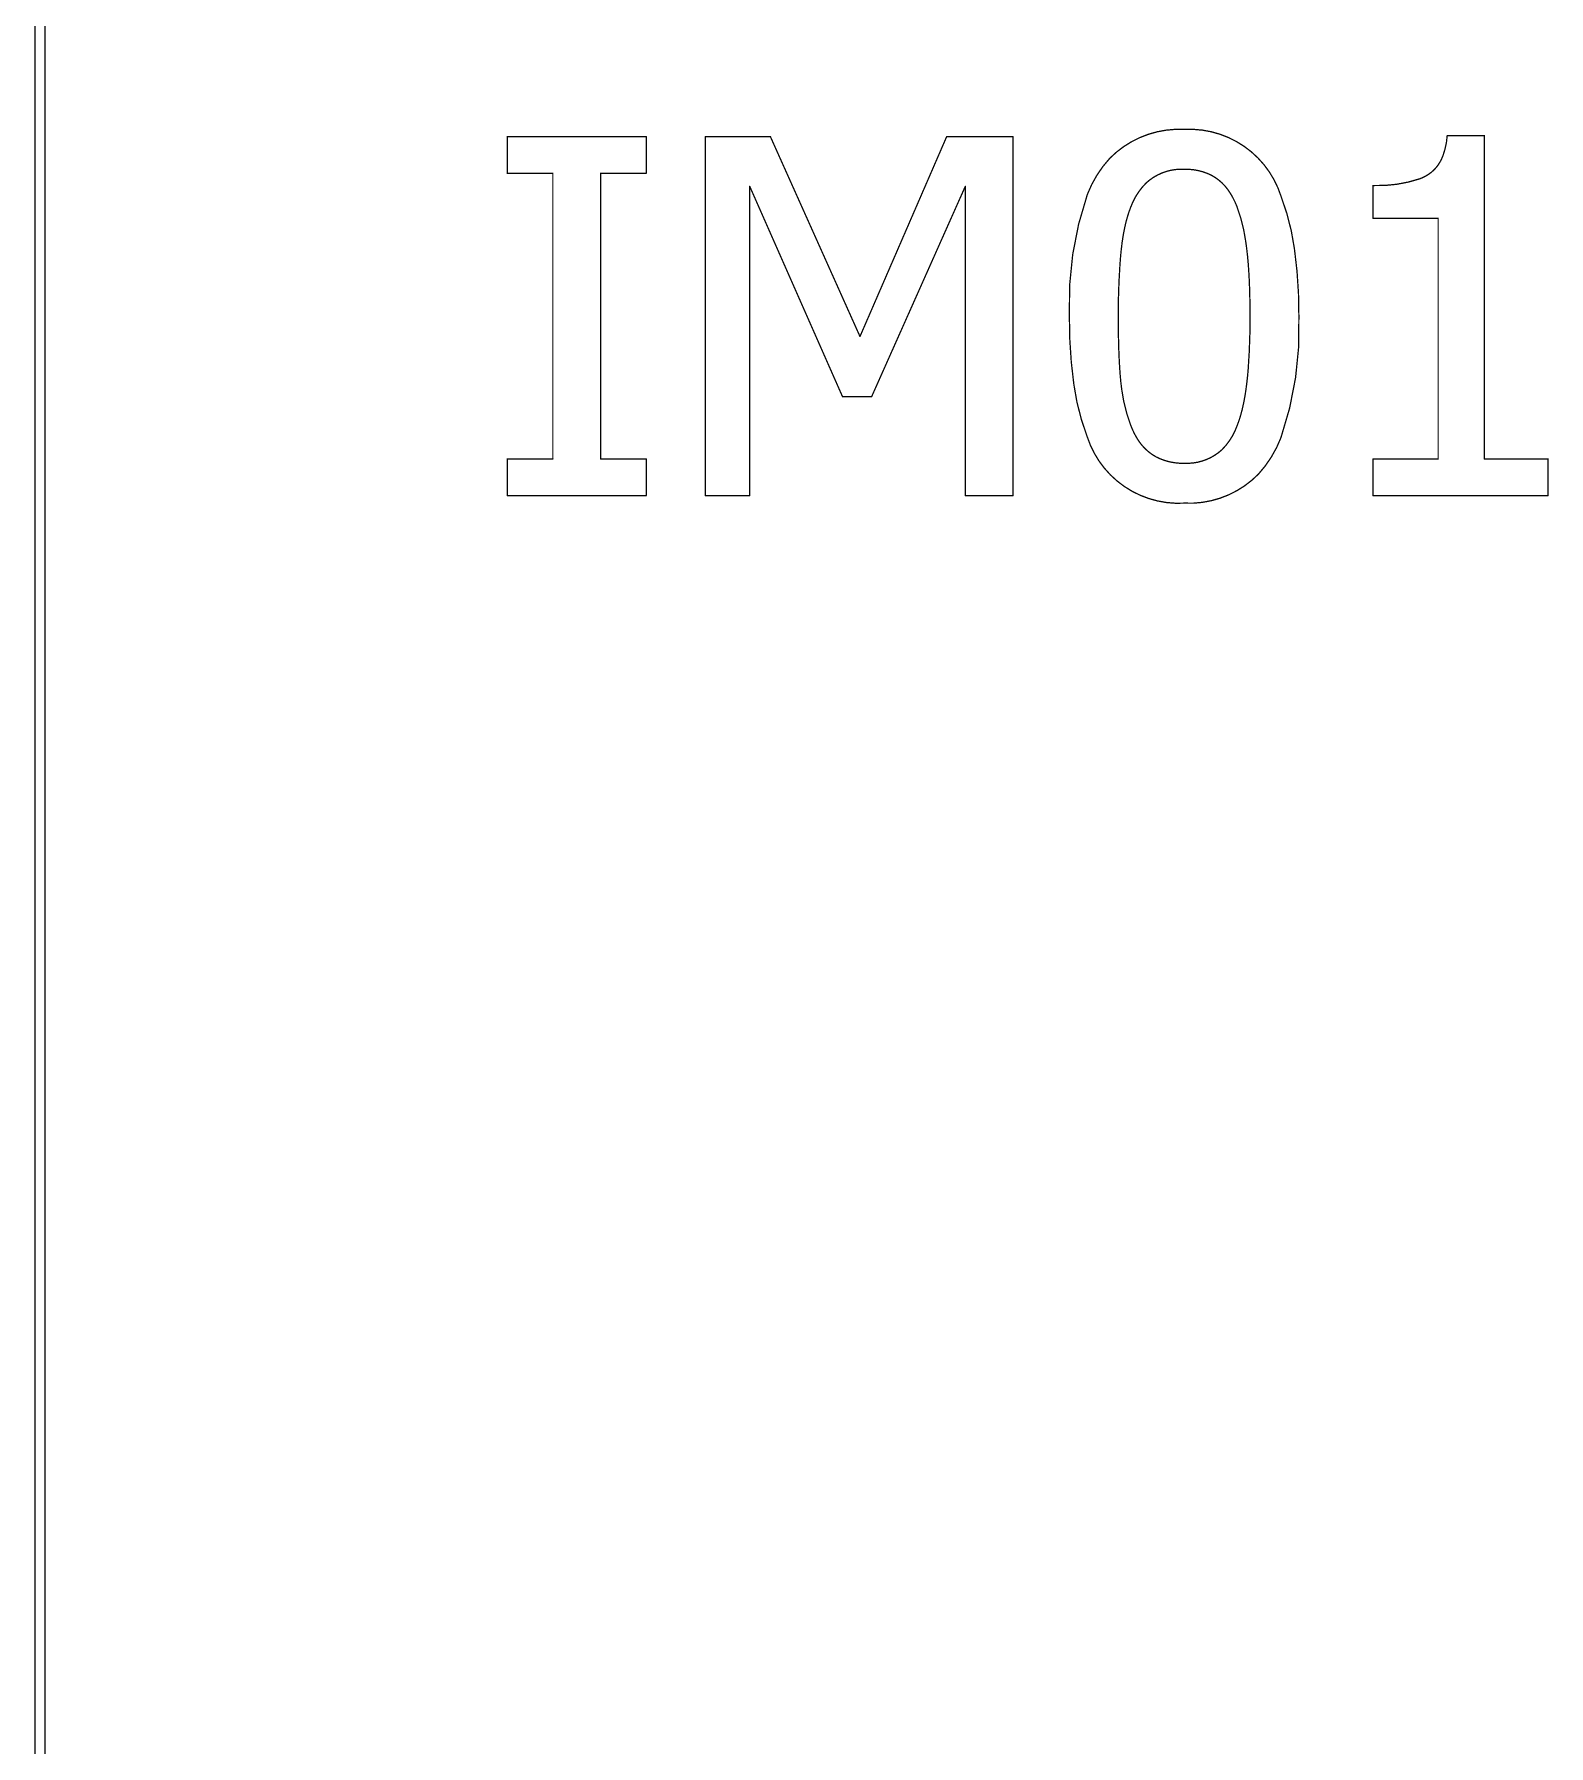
# Model space of a CAD drawing. Header units: inches. Extents: x 0 to 35.2, y -0.7 to 15.9.
# Drawn here: x 22.336 to 22.917, y 3.651 to 4.308 of the extents above; entities that cross this region are included whole.
import ezdxf

# ---------------------------------------------------------------- set-up
doc = ezdxf.new("R2010")
doc.units = ezdxf.units.IN
doc.header["$MEASUREMENT"] = 0
doc.layers.add('Dimensions', color=6, linetype='Continuous')

msp = doc.modelspace()

# ---------------------------------------------------------------- linework, layer by layer
at = {"layer": 'Dimensions'}
for points in [[(22.33618, 3.62473, 0.0005, 0.0005, 0), (22.33618, 4.72709, 0.0005, 0.0005, 0)], [(22.34012, 3.62473, 0.0005, 0.0005, 0), (22.34012, 4.72709, 0.0005, 0.0005, 0)], [(22.74893, 4.26087, 0.0005, 0.0005, -0.213135), (22.77748, 4.27191, 0.0005, 0.0005, 0)], [(22.77748, 4.27191, 0.0005, 0.0005, -0.342247), (22.81465, 4.24617, 0.0005, 0.0005, 0)], [(22.51752, 4.25505, 0.0005, 0.0005, 0), (22.51752, 4.26912, 0.0005, 0.0005, 0)], [(22.51752, 4.26912, 0.0005, 0.0005, 0), (22.5709, 4.26912, 0.0005, 0.0005, 0)], [(22.5709, 4.25505, 0.0005, 0.0005, 0), (22.5709, 4.26912, 0.0005, 0.0005, 0)], [(22.59357, 4.26912, 0.0005, 0.0005, 0), (22.61858, 4.26912, 0.0005, 0.0005, 0)], [(22.59357, 4.13132, 0.0005, 0.0005, 0), (22.59357, 4.26912, 0.0005, 0.0005, 0)], [(22.61858, 4.26912, 0.0005, 0.0005, 0), (22.65297, 4.1924, 0.0005, 0.0005, 0)], [(22.65297, 4.1924, 0.0005, 0.0005, 0), (22.68625, 4.26912, 0.0005, 0.0005, 0)], [(22.68625, 4.26912, 0.0005, 0.0005, 0), (22.71171, 4.26912, 0.0005, 0.0005, 0)], [(22.71171, 4.13132, 0.0005, 0.0005, 0), (22.71171, 4.26912, 0.0005, 0.0005, 0)], [(22.87843, 4.26956, 0.0005, 0.0005, -0.072161), (22.87678, 4.26177, 0.0005, 0.0005, 0)], [(22.87843, 4.26956, 0.0005, 0.0005, 0), (22.89272, 4.26956, 0.0005, 0.0005, 0)], [(22.89272, 4.14539, 0.0005, 0.0005, 0), (22.89272, 4.26956, 0.0005, 0.0005, 0)], [(22.74027, 4.24695, 0.0005, 0.0005, -0.095061), (22.74893, 4.26087, 0.0005, 0.0005, 0)], [(22.87678, 4.26177, 0.0005, 0.0005, -0.107278), (22.87328, 4.25627, 0.0005, 0.0005, 0)], [(22.51752, 4.25505, 0.0005, 0.0005, 0), (22.53505, 4.25505, 0.0005, 0.0005, 0)], [(22.53505, 4.14539, 0.0005, 0.0005, 0), (22.53505, 4.25505, 0.0005, 0.0005, 0)], [(22.55337, 4.25505, 0.0005, 0.0005, 0), (22.5709, 4.25505, 0.0005, 0.0005, 0)], [(22.55337, 4.14539, 0.0005, 0.0005, 0), (22.55337, 4.25505, 0.0005, 0.0005, 0)], [(22.75693, 4.24209, 0.0005, 0.0005, -0.108384), (22.76288, 4.25138, 0.0005, 0.0005, 0)], [(22.76288, 4.25138, 0.0005, 0.0005, -0.199973), (22.77748, 4.25661, 0.0005, 0.0005, 0)], [(22.77748, 4.25661, 0.0005, 0.0005, -0.123844), (22.78796, 4.25428, 0.0005, 0.0005, 0)], [(22.78796, 4.25428, 0.0005, 0.0005, -0.133109), (22.79515, 4.2474, 0.0005, 0.0005, 0)], [(22.86785, 4.25293, 0.0005, 0.0005, -0.090545), (22.84995, 4.25036, 0.0005, 0.0005, 0)], [(22.87328, 4.25627, 0.0005, 0.0005, -0.103529), (22.86785, 4.25293, 0.0005, 0.0005, 0)], [(22.61065, 4.25002, 0.0005, 0.0005, 0), (22.64627, 4.16929, 0.0005, 0.0005, 0)], [(22.61065, 4.13132, 0.0005, 0.0005, 0), (22.61065, 4.25002, 0.0005, 0.0005, 0)], [(22.65744, 4.16929, 0.0005, 0.0005, 0), (22.6934, 4.25002, 0.0005, 0.0005, 0)], [(22.6934, 4.13132, 0.0005, 0.0005, 0), (22.6934, 4.25002, 0.0005, 0.0005, 0)], [(22.73337, 4.20011, 0.0005, 0.0005, -0.093183), (22.74027, 4.24695, 0.0005, 0.0005, 0)], [(22.79515, 4.2474, 0.0005, 0.0005, -0.046321), (22.79769, 4.24232, 0.0005, 0.0005, 0)], [(22.81465, 4.24617, 0.0005, 0.0005, -0.057327), (22.81977, 4.22609, 0.0005, 0.0005, 0)], [(22.84995, 4.23774, 0.0005, 0.0005, 0), (22.84995, 4.25036, 0.0005, 0.0005, 0)], [(22.75499, 4.23588, 0.0005, 0.0005, -0.034505), (22.75693, 4.24209, 0.0005, 0.0005, 0)], [(22.79769, 4.24232, 0.0005, 0.0005, -0.056479), (22.80107, 4.22889, 0.0005, 0.0005, 0)], [(22.75361, 4.22848, 0.0005, 0.0005, -0.025874), (22.75499, 4.23588, 0.0005, 0.0005, 0)], [(22.84995, 4.23774, 0.0005, 0.0005, 0), (22.87496, 4.23774, 0.0005, 0.0005, 0)], [(22.87496, 4.14539, 0.0005, 0.0005, 0), (22.87496, 4.23774, 0.0005, 0.0005, 0)], [(22.75278, 4.21994, 0.0005, 0.0005, -0.015903), (22.75361, 4.22848, 0.0005, 0.0005, 0)], [(22.80107, 4.22889, 0.0005, 0.0005, -0.016979), (22.80202, 4.2205, 0.0005, 0.0005, 0)], [(22.81977, 4.22609, 0.0005, 0.0005, -0.036612), (22.82148, 4.20022, 0.0005, 0.0005, 0)], [(22.75213, 4.20011, 0.0005, 0.0005, -0.017694), (22.75278, 4.21994, 0.0005, 0.0005, 0)], [(22.80202, 4.2205, 0.0005, 0.0005, -0.011981), (22.80255, 4.21096, 0.0005, 0.0005, 0)], [(22.80255, 4.21096, 0.0005, 0.0005, -0.00834), (22.80272, 4.20022, 0.0005, 0.0005, 0)], [(22.73508, 4.17405, 0.0005, 0.0005, -0.03643), (22.73337, 4.20011, 0.0005, 0.0005, 0)], [(22.75228, 4.18926, 0.0005, 0.0005, -0.007064), (22.75213, 4.20011, 0.0005, 0.0005, 0)], [(22.80272, 4.20022, 0.0005, 0.0005, -0.019966), (22.80202, 4.17989, 0.0005, 0.0005, 0)], [(22.82148, 4.20022, 0.0005, 0.0005, -0.093136), (22.81458, 4.15352, 0.0005, 0.0005, 0)], [(22.7527, 4.17995, 0.0005, 0.0005, -0.009574), (22.75228, 4.18926, 0.0005, 0.0005, 0)], [(22.75346, 4.17207, 0.0005, 0.0005, -0.01798), (22.7527, 4.17995, 0.0005, 0.0005, 0)], [(22.80202, 4.17989, 0.0005, 0.0005, -0.016507), (22.80108, 4.17149, 0.0005, 0.0005, 0)], [(22.7402, 4.15394, 0.0005, 0.0005, -0.057729), (22.73508, 4.17405, 0.0005, 0.0005, 0)], [(22.64627, 4.16929, 0.0005, 0.0005, 0), (22.65744, 4.16929, 0.0005, 0.0005, 0)], [(22.75682, 4.15857, 0.0005, 0.0005, -0.056691), (22.75346, 4.17207, 0.0005, 0.0005, 0)], [(22.80108, 4.17149, 0.0005, 0.0005, -0.023367), (22.79969, 4.16427, 0.0005, 0.0005, 0)], [(22.79969, 4.16427, 0.0005, 0.0005, -0.033337), (22.7978, 4.15823, 0.0005, 0.0005, 0)], [(22.77748, 4.12842, 0.0005, 0.0005, -0.341724), (22.7402, 4.15394, 0.0005, 0.0005, 0)], [(22.75931, 4.15336, 0.0005, 0.0005, -0.047079), (22.75682, 4.15857, 0.0005, 0.0005, 0)], [(22.76661, 4.1462, 0.0005, 0.0005, -0.134181), (22.75931, 4.15336, 0.0005, 0.0005, 0)], [(22.7978, 4.15823, 0.0005, 0.0005, -0.11096), (22.79196, 4.14894, 0.0005, 0.0005, 0)], [(22.81458, 4.15352, 0.0005, 0.0005, -0.094082), (22.80592, 4.13953, 0.0005, 0.0005, 0)], [(22.77748, 4.14372, 0.0005, 0.0005, -0.126795), (22.76661, 4.1462, 0.0005, 0.0005, 0)], [(22.79196, 4.14894, 0.0005, 0.0005, -0.200502), (22.77748, 4.14372, 0.0005, 0.0005, 0)], [(22.51752, 4.14539, 0.0005, 0.0005, 0), (22.53505, 4.14539, 0.0005, 0.0005, 0)], [(22.51752, 4.13132, 0.0005, 0.0005, 0), (22.51752, 4.14539, 0.0005, 0.0005, 0)], [(22.55337, 4.14539, 0.0005, 0.0005, 0), (22.5709, 4.14539, 0.0005, 0.0005, 0)], [(22.5709, 4.13132, 0.0005, 0.0005, 0), (22.5709, 4.14539, 0.0005, 0.0005, 0)], [(22.84995, 4.14539, 0.0005, 0.0005, 0), (22.87496, 4.14539, 0.0005, 0.0005, 0)], [(22.84995, 4.13132, 0.0005, 0.0005, 0), (22.84995, 4.14539, 0.0005, 0.0005, 0)], [(22.89272, 4.14539, 0.0005, 0.0005, 0), (22.91717, 4.14539, 0.0005, 0.0005, 0)], [(22.91717, 4.13132, 0.0005, 0.0005, 0), (22.91717, 4.14539, 0.0005, 0.0005, 0)], [(22.80592, 4.13953, 0.0005, 0.0005, -0.214446), (22.77748, 4.12842, 0.0005, 0.0005, 0)], [(22.51752, 4.13132, 0.0005, 0.0005, 0), (22.5709, 4.13132, 0.0005, 0.0005, 0)], [(22.59357, 4.13132, 0.0005, 0.0005, 0), (22.61065, 4.13132, 0.0005, 0.0005, 0)], [(22.6934, 4.13132, 0.0005, 0.0005, 0), (22.71171, 4.13132, 0.0005, 0.0005, 0)], [(22.84995, 4.13132, 0.0005, 0.0005, 0), (22.91717, 4.13132, 0.0005, 0.0005, 0)]]:
    msp.add_lwpolyline(points, format="xyseb", dxfattribs=at)
for points in [[(22.77736, 4.27191, 0.00025, 0.00025, 1), (22.77761, 4.27191, 0.00025, 0.00025, 1)], [(22.77736, 4.27191, 0.00025, 0.00025, 1), (22.77761, 4.27191, 0.00025, 0.00025, 1)], [(22.5174, 4.26912, 0.00025, 0.00025, 1), (22.51765, 4.26912, 0.00025, 0.00025, 1)], [(22.5174, 4.26912, 0.00025, 0.00025, 1), (22.51765, 4.26912, 0.00025, 0.00025, 1)], [(22.57077, 4.26912, 0.00025, 0.00025, 1), (22.57102, 4.26912, 0.00025, 0.00025, 1)], [(22.57077, 4.26912, 0.00025, 0.00025, 1), (22.57102, 4.26912, 0.00025, 0.00025, 1)], [(22.59344, 4.26912, 0.00025, 0.00025, 1), (22.59369, 4.26912, 0.00025, 0.00025, 1)], [(22.59344, 4.26912, 0.00025, 0.00025, 1), (22.59369, 4.26912, 0.00025, 0.00025, 1)], [(22.61846, 4.26912, 0.00025, 0.00025, 1), (22.61871, 4.26912, 0.00025, 0.00025, 1)], [(22.61846, 4.26912, 0.00025, 0.00025, 1), (22.61871, 4.26912, 0.00025, 0.00025, 1)], [(22.68613, 4.26912, 0.00025, 0.00025, 1), (22.68638, 4.26912, 0.00025, 0.00025, 1)], [(22.68613, 4.26912, 0.00025, 0.00025, 1), (22.68638, 4.26912, 0.00025, 0.00025, 1)], [(22.71158, 4.26912, 0.00025, 0.00025, 1), (22.71183, 4.26912, 0.00025, 0.00025, 1)], [(22.71158, 4.26912, 0.00025, 0.00025, 1), (22.71183, 4.26912, 0.00025, 0.00025, 1)], [(22.8783, 4.26956, 0.00025, 0.00025, 1), (22.87855, 4.26956, 0.00025, 0.00025, 1)], [(22.8783, 4.26956, 0.00025, 0.00025, 1), (22.87855, 4.26956, 0.00025, 0.00025, 1)], [(22.89259, 4.26956, 0.00025, 0.00025, 1), (22.89284, 4.26956, 0.00025, 0.00025, 1)], [(22.89259, 4.26956, 0.00025, 0.00025, 1), (22.89284, 4.26956, 0.00025, 0.00025, 1)], [(22.74881, 4.26087, 0.00025, 0.00025, 1), (22.74906, 4.26087, 0.00025, 0.00025, 1)], [(22.74881, 4.26087, 0.00025, 0.00025, 1), (22.74906, 4.26087, 0.00025, 0.00025, 1)], [(22.87666, 4.26177, 0.00025, 0.00025, 1), (22.87691, 4.26177, 0.00025, 0.00025, 1)], [(22.87666, 4.26177, 0.00025, 0.00025, 1), (22.87691, 4.26177, 0.00025, 0.00025, 1)], [(22.5174, 4.25505, 0.00025, 0.00025, 1), (22.51765, 4.25505, 0.00025, 0.00025, 1)], [(22.5174, 4.25505, 0.00025, 0.00025, 1), (22.51765, 4.25505, 0.00025, 0.00025, 1)], [(22.53493, 4.25505, 0.00025, 0.00025, 1), (22.53518, 4.25505, 0.00025, 0.00025, 1)], [(22.53493, 4.25505, 0.00025, 0.00025, 1), (22.53518, 4.25505, 0.00025, 0.00025, 1)], [(22.55324, 4.25505, 0.00025, 0.00025, 1), (22.55349, 4.25505, 0.00025, 0.00025, 1)], [(22.55324, 4.25505, 0.00025, 0.00025, 1), (22.55349, 4.25505, 0.00025, 0.00025, 1)], [(22.57077, 4.25505, 0.00025, 0.00025, 1), (22.57102, 4.25505, 0.00025, 0.00025, 1)], [(22.57077, 4.25505, 0.00025, 0.00025, 1), (22.57102, 4.25505, 0.00025, 0.00025, 1)], [(22.76276, 4.25138, 0.00025, 0.00025, 1), (22.76301, 4.25138, 0.00025, 0.00025, 1)], [(22.76276, 4.25138, 0.00025, 0.00025, 1), (22.76301, 4.25138, 0.00025, 0.00025, 1)], [(22.77736, 4.25661, 0.00025, 0.00025, 1), (22.77761, 4.25661, 0.00025, 0.00025, 1)], [(22.77736, 4.25661, 0.00025, 0.00025, 1), (22.77761, 4.25661, 0.00025, 0.00025, 1)], [(22.78784, 4.25428, 0.00025, 0.00025, 1), (22.78809, 4.25428, 0.00025, 0.00025, 1)], [(22.78784, 4.25428, 0.00025, 0.00025, 1), (22.78809, 4.25428, 0.00025, 0.00025, 1)], [(22.86773, 4.25293, 0.00025, 0.00025, 1), (22.86798, 4.25293, 0.00025, 0.00025, 1)], [(22.86773, 4.25293, 0.00025, 0.00025, 1), (22.86798, 4.25293, 0.00025, 0.00025, 1)], [(22.87316, 4.25627, 0.00025, 0.00025, 1), (22.87341, 4.25627, 0.00025, 0.00025, 1)], [(22.87316, 4.25627, 0.00025, 0.00025, 1), (22.87341, 4.25627, 0.00025, 0.00025, 1)], [(22.61053, 4.25002, 0.00025, 0.00025, 1), (22.61078, 4.25002, 0.00025, 0.00025, 1)], [(22.61053, 4.25002, 0.00025, 0.00025, 1), (22.61078, 4.25002, 0.00025, 0.00025, 1)], [(22.69327, 4.25002, 0.00025, 0.00025, 1), (22.69352, 4.25002, 0.00025, 0.00025, 1)], [(22.69327, 4.25002, 0.00025, 0.00025, 1), (22.69352, 4.25002, 0.00025, 0.00025, 1)], [(22.74014, 4.24695, 0.00025, 0.00025, 1), (22.74039, 4.24695, 0.00025, 0.00025, 1)], [(22.74014, 4.24695, 0.00025, 0.00025, 1), (22.74039, 4.24695, 0.00025, 0.00025, 1)], [(22.79502, 4.2474, 0.00025, 0.00025, 1), (22.79527, 4.2474, 0.00025, 0.00025, 1)], [(22.79502, 4.2474, 0.00025, 0.00025, 1), (22.79527, 4.2474, 0.00025, 0.00025, 1)], [(22.81453, 4.24617, 0.00025, 0.00025, 1), (22.81478, 4.24617, 0.00025, 0.00025, 1)], [(22.81453, 4.24617, 0.00025, 0.00025, 1), (22.81478, 4.24617, 0.00025, 0.00025, 1)], [(22.84983, 4.25036, 0.00025, 0.00025, 1), (22.85008, 4.25036, 0.00025, 0.00025, 1)], [(22.84983, 4.25036, 0.00025, 0.00025, 1), (22.85008, 4.25036, 0.00025, 0.00025, 1)], [(22.75681, 4.24209, 0.00025, 0.00025, 1), (22.75706, 4.24209, 0.00025, 0.00025, 1)], [(22.75681, 4.24209, 0.00025, 0.00025, 1), (22.75706, 4.24209, 0.00025, 0.00025, 1)], [(22.79757, 4.24232, 0.00025, 0.00025, 1), (22.79782, 4.24232, 0.00025, 0.00025, 1)], [(22.79757, 4.24232, 0.00025, 0.00025, 1), (22.79782, 4.24232, 0.00025, 0.00025, 1)], [(22.75486, 4.23588, 0.00025, 0.00025, 1), (22.75511, 4.23588, 0.00025, 0.00025, 1)], [(22.75486, 4.23588, 0.00025, 0.00025, 1), (22.75511, 4.23588, 0.00025, 0.00025, 1)], [(22.84983, 4.23774, 0.00025, 0.00025, 1), (22.85008, 4.23774, 0.00025, 0.00025, 1)], [(22.84983, 4.23774, 0.00025, 0.00025, 1), (22.85008, 4.23774, 0.00025, 0.00025, 1)], [(22.87484, 4.23774, 0.00025, 0.00025, 1), (22.87509, 4.23774, 0.00025, 0.00025, 1)], [(22.87484, 4.23774, 0.00025, 0.00025, 1), (22.87509, 4.23774, 0.00025, 0.00025, 1)], [(22.75349, 4.22848, 0.00025, 0.00025, 1), (22.75374, 4.22848, 0.00025, 0.00025, 1)], [(22.75349, 4.22848, 0.00025, 0.00025, 1), (22.75374, 4.22848, 0.00025, 0.00025, 1)], [(22.80094, 4.22889, 0.00025, 0.00025, 1), (22.80119, 4.22889, 0.00025, 0.00025, 1)], [(22.80094, 4.22889, 0.00025, 0.00025, 1), (22.80119, 4.22889, 0.00025, 0.00025, 1)], [(22.81965, 4.22609, 0.00025, 0.00025, 1), (22.8199, 4.22609, 0.00025, 0.00025, 1)], [(22.81965, 4.22609, 0.00025, 0.00025, 1), (22.8199, 4.22609, 0.00025, 0.00025, 1)], [(22.75265, 4.21994, 0.00025, 0.00025, 1), (22.7529, 4.21994, 0.00025, 0.00025, 1)], [(22.75265, 4.21994, 0.00025, 0.00025, 1), (22.7529, 4.21994, 0.00025, 0.00025, 1)], [(22.8019, 4.2205, 0.00025, 0.00025, 1), (22.80215, 4.2205, 0.00025, 0.00025, 1)], [(22.8019, 4.2205, 0.00025, 0.00025, 1), (22.80215, 4.2205, 0.00025, 0.00025, 1)], [(22.80243, 4.21096, 0.00025, 0.00025, 1), (22.80268, 4.21096, 0.00025, 0.00025, 1)], [(22.80243, 4.21096, 0.00025, 0.00025, 1), (22.80268, 4.21096, 0.00025, 0.00025, 1)], [(22.73325, 4.20011, 0.00025, 0.00025, 1), (22.7335, 4.20011, 0.00025, 0.00025, 1)], [(22.73325, 4.20011, 0.00025, 0.00025, 1), (22.7335, 4.20011, 0.00025, 0.00025, 1)], [(22.75201, 4.20011, 0.00025, 0.00025, 1), (22.75226, 4.20011, 0.00025, 0.00025, 1)], [(22.75201, 4.20011, 0.00025, 0.00025, 1), (22.75226, 4.20011, 0.00025, 0.00025, 1)], [(22.80259, 4.20022, 0.00025, 0.00025, 1), (22.80284, 4.20022, 0.00025, 0.00025, 1)], [(22.80259, 4.20022, 0.00025, 0.00025, 1), (22.80284, 4.20022, 0.00025, 0.00025, 1)], [(22.82135, 4.20022, 0.00025, 0.00025, 1), (22.8216, 4.20022, 0.00025, 0.00025, 1)], [(22.82135, 4.20022, 0.00025, 0.00025, 1), (22.8216, 4.20022, 0.00025, 0.00025, 1)], [(22.65285, 4.1924, 0.00025, 0.00025, 1), (22.6531, 4.1924, 0.00025, 0.00025, 1)], [(22.65285, 4.1924, 0.00025, 0.00025, 1), (22.6531, 4.1924, 0.00025, 0.00025, 1)], [(22.75215, 4.18926, 0.00025, 0.00025, 1), (22.7524, 4.18926, 0.00025, 0.00025, 1)], [(22.75215, 4.18926, 0.00025, 0.00025, 1), (22.7524, 4.18926, 0.00025, 0.00025, 1)], [(22.75258, 4.17995, 0.00025, 0.00025, 1), (22.75283, 4.17995, 0.00025, 0.00025, 1)], [(22.75258, 4.17995, 0.00025, 0.00025, 1), (22.75283, 4.17995, 0.00025, 0.00025, 1)], [(22.80189, 4.17989, 0.00025, 0.00025, 1), (22.80214, 4.17989, 0.00025, 0.00025, 1)], [(22.80189, 4.17989, 0.00025, 0.00025, 1), (22.80214, 4.17989, 0.00025, 0.00025, 1)], [(22.73495, 4.17405, 0.00025, 0.00025, 1), (22.7352, 4.17405, 0.00025, 0.00025, 1)], [(22.73495, 4.17405, 0.00025, 0.00025, 1), (22.7352, 4.17405, 0.00025, 0.00025, 1)], [(22.64615, 4.16929, 0.00025, 0.00025, 1), (22.6464, 4.16929, 0.00025, 0.00025, 1)], [(22.64615, 4.16929, 0.00025, 0.00025, 1), (22.6464, 4.16929, 0.00025, 0.00025, 1)], [(22.65732, 4.16929, 0.00025, 0.00025, 1), (22.65757, 4.16929, 0.00025, 0.00025, 1)], [(22.65732, 4.16929, 0.00025, 0.00025, 1), (22.65757, 4.16929, 0.00025, 0.00025, 1)], [(22.75334, 4.17207, 0.00025, 0.00025, 1), (22.75359, 4.17207, 0.00025, 0.00025, 1)], [(22.75334, 4.17207, 0.00025, 0.00025, 1), (22.75359, 4.17207, 0.00025, 0.00025, 1)], [(22.80095, 4.17149, 0.00025, 0.00025, 1), (22.8012, 4.17149, 0.00025, 0.00025, 1)], [(22.80095, 4.17149, 0.00025, 0.00025, 1), (22.8012, 4.17149, 0.00025, 0.00025, 1)], [(22.79956, 4.16427, 0.00025, 0.00025, 1), (22.79981, 4.16427, 0.00025, 0.00025, 1)], [(22.79956, 4.16427, 0.00025, 0.00025, 1), (22.79981, 4.16427, 0.00025, 0.00025, 1)], [(22.74007, 4.15394, 0.00025, 0.00025, 1), (22.74032, 4.15394, 0.00025, 0.00025, 1)], [(22.74007, 4.15394, 0.00025, 0.00025, 1), (22.74032, 4.15394, 0.00025, 0.00025, 1)], [(22.7567, 4.15857, 0.00025, 0.00025, 1), (22.75695, 4.15857, 0.00025, 0.00025, 1)], [(22.7567, 4.15857, 0.00025, 0.00025, 1), (22.75695, 4.15857, 0.00025, 0.00025, 1)], [(22.75919, 4.15336, 0.00025, 0.00025, 1), (22.75944, 4.15336, 0.00025, 0.00025, 1)], [(22.75919, 4.15336, 0.00025, 0.00025, 1), (22.75944, 4.15336, 0.00025, 0.00025, 1)], [(22.79768, 4.15823, 0.00025, 0.00025, 1), (22.79793, 4.15823, 0.00025, 0.00025, 1)], [(22.79768, 4.15823, 0.00025, 0.00025, 1), (22.79793, 4.15823, 0.00025, 0.00025, 1)], [(22.81446, 4.15352, 0.00025, 0.00025, 1), (22.81471, 4.15352, 0.00025, 0.00025, 1)], [(22.81446, 4.15352, 0.00025, 0.00025, 1), (22.81471, 4.15352, 0.00025, 0.00025, 1)], [(22.76648, 4.1462, 0.00025, 0.00025, 1), (22.76673, 4.1462, 0.00025, 0.00025, 1)], [(22.76648, 4.1462, 0.00025, 0.00025, 1), (22.76673, 4.1462, 0.00025, 0.00025, 1)], [(22.79183, 4.14894, 0.00025, 0.00025, 1), (22.79208, 4.14894, 0.00025, 0.00025, 1)], [(22.79183, 4.14894, 0.00025, 0.00025, 1), (22.79208, 4.14894, 0.00025, 0.00025, 1)], [(22.5174, 4.14539, 0.00025, 0.00025, 1), (22.51765, 4.14539, 0.00025, 0.00025, 1)], [(22.5174, 4.14539, 0.00025, 0.00025, 1), (22.51765, 4.14539, 0.00025, 0.00025, 1)], [(22.53493, 4.14539, 0.00025, 0.00025, 1), (22.53518, 4.14539, 0.00025, 0.00025, 1)], [(22.53493, 4.14539, 0.00025, 0.00025, 1), (22.53518, 4.14539, 0.00025, 0.00025, 1)], [(22.55324, 4.14539, 0.00025, 0.00025, 1), (22.55349, 4.14539, 0.00025, 0.00025, 1)], [(22.55324, 4.14539, 0.00025, 0.00025, 1), (22.55349, 4.14539, 0.00025, 0.00025, 1)], [(22.57077, 4.14539, 0.00025, 0.00025, 1), (22.57102, 4.14539, 0.00025, 0.00025, 1)], [(22.57077, 4.14539, 0.00025, 0.00025, 1), (22.57102, 4.14539, 0.00025, 0.00025, 1)], [(22.77736, 4.14372, 0.00025, 0.00025, 1), (22.77761, 4.14372, 0.00025, 0.00025, 1)], [(22.77736, 4.14372, 0.00025, 0.00025, 1), (22.77761, 4.14372, 0.00025, 0.00025, 1)], [(22.84983, 4.14539, 0.00025, 0.00025, 1), (22.85008, 4.14539, 0.00025, 0.00025, 1)], [(22.84983, 4.14539, 0.00025, 0.00025, 1), (22.85008, 4.14539, 0.00025, 0.00025, 1)], [(22.87484, 4.14539, 0.00025, 0.00025, 1), (22.87509, 4.14539, 0.00025, 0.00025, 1)], [(22.87484, 4.14539, 0.00025, 0.00025, 1), (22.87509, 4.14539, 0.00025, 0.00025, 1)], [(22.89259, 4.14539, 0.00025, 0.00025, 1), (22.89284, 4.14539, 0.00025, 0.00025, 1)], [(22.89259, 4.14539, 0.00025, 0.00025, 1), (22.89284, 4.14539, 0.00025, 0.00025, 1)], [(22.91705, 4.14539, 0.00025, 0.00025, 1), (22.9173, 4.14539, 0.00025, 0.00025, 1)], [(22.91705, 4.14539, 0.00025, 0.00025, 1), (22.9173, 4.14539, 0.00025, 0.00025, 1)], [(22.8058, 4.13953, 0.00025, 0.00025, 1), (22.80605, 4.13953, 0.00025, 0.00025, 1)], [(22.8058, 4.13953, 0.00025, 0.00025, 1), (22.80605, 4.13953, 0.00025, 0.00025, 1)], [(22.5174, 4.13132, 0.00025, 0.00025, 1), (22.51765, 4.13132, 0.00025, 0.00025, 1)], [(22.5174, 4.13132, 0.00025, 0.00025, 1), (22.51765, 4.13132, 0.00025, 0.00025, 1)], [(22.57077, 4.13132, 0.00025, 0.00025, 1), (22.57102, 4.13132, 0.00025, 0.00025, 1)], [(22.57077, 4.13132, 0.00025, 0.00025, 1), (22.57102, 4.13132, 0.00025, 0.00025, 1)], [(22.59344, 4.13132, 0.00025, 0.00025, 1), (22.59369, 4.13132, 0.00025, 0.00025, 1)], [(22.59344, 4.13132, 0.00025, 0.00025, 1), (22.59369, 4.13132, 0.00025, 0.00025, 1)], [(22.61053, 4.13132, 0.00025, 0.00025, 1), (22.61078, 4.13132, 0.00025, 0.00025, 1)], [(22.61053, 4.13132, 0.00025, 0.00025, 1), (22.61078, 4.13132, 0.00025, 0.00025, 1)], [(22.69327, 4.13132, 0.00025, 0.00025, 1), (22.69352, 4.13132, 0.00025, 0.00025, 1)], [(22.69327, 4.13132, 0.00025, 0.00025, 1), (22.69352, 4.13132, 0.00025, 0.00025, 1)], [(22.71158, 4.13132, 0.00025, 0.00025, 1), (22.71183, 4.13132, 0.00025, 0.00025, 1)], [(22.71158, 4.13132, 0.00025, 0.00025, 1), (22.71183, 4.13132, 0.00025, 0.00025, 1)], [(22.77736, 4.12842, 0.00025, 0.00025, 1), (22.77761, 4.12842, 0.00025, 0.00025, 1)], [(22.77736, 4.12842, 0.00025, 0.00025, 1), (22.77761, 4.12842, 0.00025, 0.00025, 1)], [(22.84983, 4.13132, 0.00025, 0.00025, 1), (22.85008, 4.13132, 0.00025, 0.00025, 1)], [(22.84983, 4.13132, 0.00025, 0.00025, 1), (22.85008, 4.13132, 0.00025, 0.00025, 1)], [(22.91705, 4.13132, 0.00025, 0.00025, 1), (22.9173, 4.13132, 0.00025, 0.00025, 1)], [(22.91705, 4.13132, 0.00025, 0.00025, 1), (22.9173, 4.13132, 0.00025, 0.00025, 1)]]:
    msp.add_lwpolyline(points, format="xyseb", close=True, dxfattribs=at)

doc.saveas('drawing.dxf')
